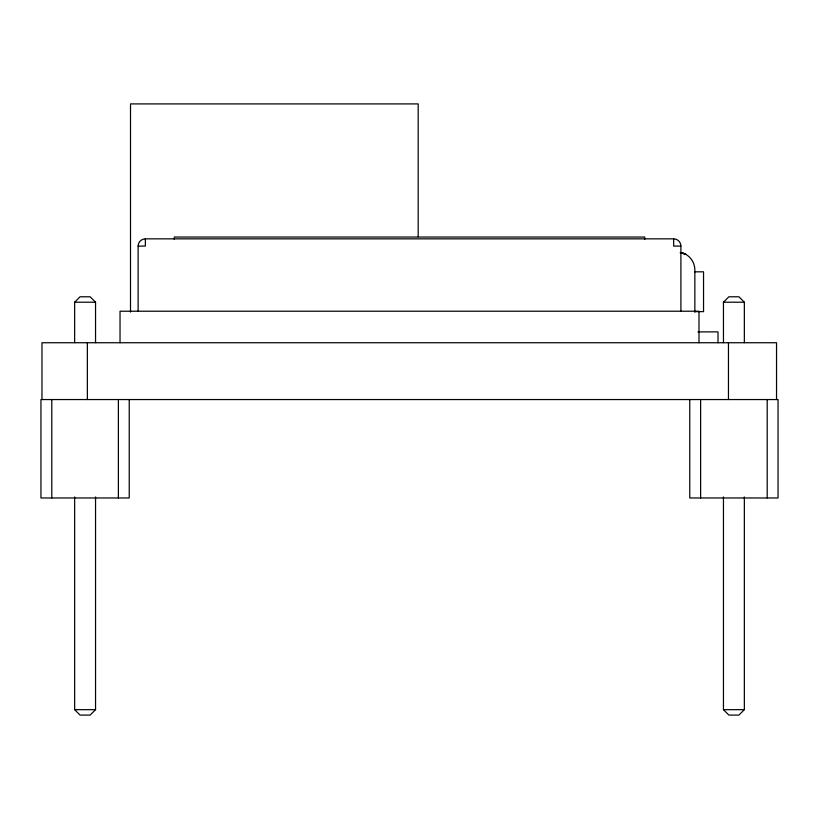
<?xml version="1.0" encoding="UTF-8"?>
<svg xmlns="http://www.w3.org/2000/svg" width="819" height="819" viewBox="0 0 819 819"><rect width="100%" height="100%" fill="white"/><g stroke="black" fill="none" stroke-linecap="round" stroke-linejoin="round"><path stroke-width="1.23" d="M74.652 342.659L74.652 302.211L80.078 296.785L90.121 296.785L95.547 302.211L95.547 342.659M95.547 496.969L95.547 709.663L90.121 715.089L80.078 715.089L74.652 709.663L74.652 496.969M723.453 342.659L723.453 302.211L728.879 296.785L738.922 296.785L744.348 302.211L744.348 342.659M744.348 496.969L744.348 709.663L738.922 715.089L728.879 715.089L723.453 709.663L723.453 496.969M138.124 311.22L138.124 246.089A7.238 7.238 0 0 1 145.362 238.851L673.668 238.851A7.238 7.238 0 0 1 680.906 246.089L680.906 311.22M138.124 246.089L145.362 246.089L145.362 238.851M680.906 246.089L673.668 246.089L673.668 238.851M694.85 271.816L703.541 271.816L703.541 311.619L694.85 311.619M74.652 302.211L95.547 302.211M723.453 302.211L744.348 302.211M697.931 331.879L718.017 331.879L718.017 342.741M74.652 709.663L95.547 709.663M723.453 709.663L744.348 709.663M680.159 252.825L685.81 254.34L681.449 252.528A18.09 18.09 0 0 1 694.85 270.004L694.85 312.162M776.535 399.549L776.535 342.741L41.974 342.741L41.974 399.549M767.198 399.549L767.198 497.972M728.46 342.741L728.46 399.549M700.614 399.549L700.614 497.972M698.996 342.7L698.996 311.22L120.035 311.22L120.035 342.7M689.762 399.549L689.762 497.972L778.05 497.972L778.05 399.549L40.95 399.549L40.95 497.972L129.238 497.972L129.238 399.549M644.717 239.394L644.717 237.039L174.314 237.039L174.314 239.394M418.181 236.732L418.181 103.911L130.508 103.911L130.508 312.09M118.386 399.549L118.386 497.972M87.357 342.741L87.357 399.549M51.802 399.549L51.802 497.972"/></g></svg>
